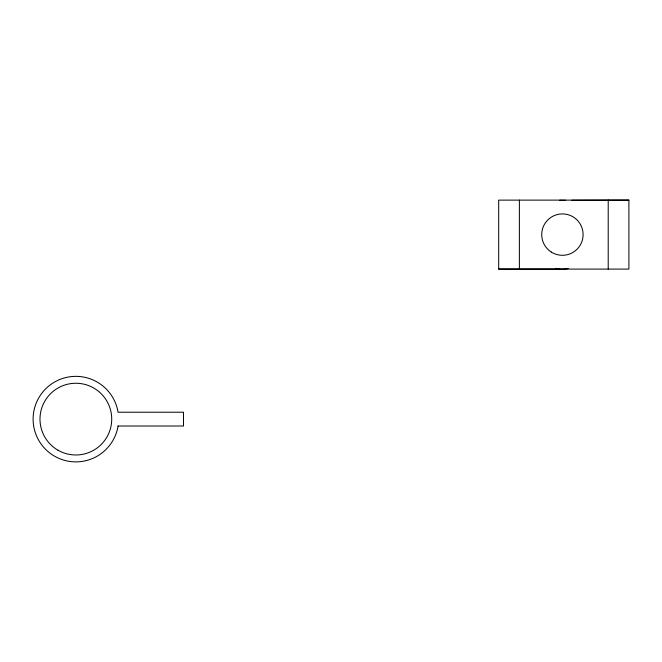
<?xml version="1.0" encoding="UTF-8"?>
<svg xmlns="http://www.w3.org/2000/svg" width="662" height="662" viewBox="0 0 662 662"><rect width="100%" height="100%" fill="white"/><g stroke="black" fill="none" stroke-linecap="round" stroke-linejoin="round"><path stroke-width="0.99" d="M568.203 268.607L563.718 269.07L498.685 269.095L498.685 200.123L628.9 200.123L628.9 269.095L498.685 269.095M559.605 200.255L565.621 200.272M571.745 200.255L628.9 200.123M559.208 268.946L555.492 268.375M608.212 200.123L608.212 269.095M519.38 200.123L519.38 269.095M118.035 426.014L117.803 427.453A42.757 42.757 0 0 1 52.108 454.67A42.757 42.757 0 0 1 52.108 383.563A42.757 42.757 0 0 1 117.803 410.771L118.035 412.219L183.49 412.219L183.49 426.014L118.035 426.014M57.925 450.177A35.864 35.864 0 0 0 111.721 419.112A35.864 35.864 0 0 0 57.925 388.056A35.864 35.864 0 0 0 57.925 450.177M551.396 252.123A20.688 20.688 0 0 0 583.09 235.391A20.688 20.688 0 0 0 552.753 216.308A20.688 20.688 0 0 0 551.396 252.123"/></g></svg>
